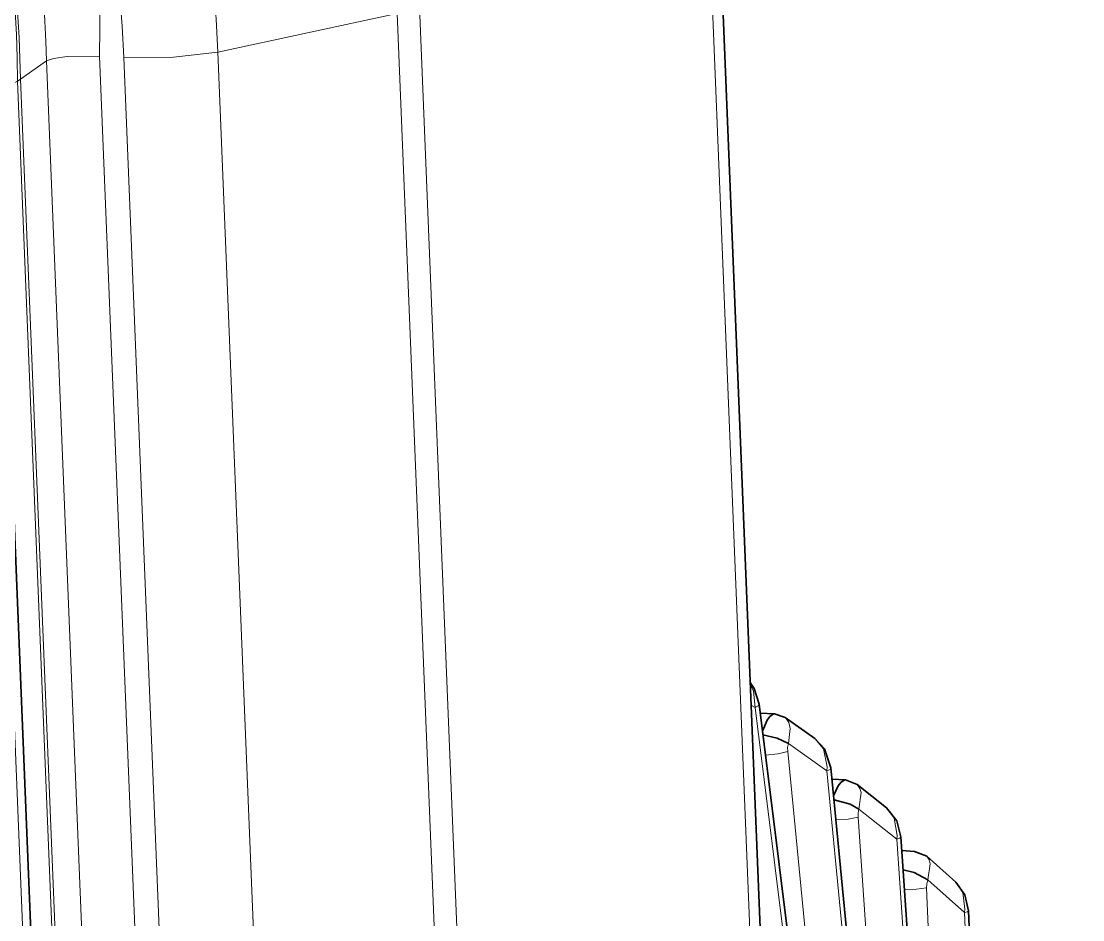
# Model space of a CAD drawing. Header units: millimetres. Extents: x 0 to 174, y 0 to 33.
# Drawn here: x 28.202 to 28.823, y 26.877 to 27.403 of the extents above; entities that cross this region are included whole.
import ezdxf

# ---------------------------------------------------------------- set-up
doc = ezdxf.new("R2010")
doc.units = ezdxf.units.MM
doc.layers.add('PDF_Geomertry', color=7, linetype='Continuous', true_color=0x405f80)

# ---------------------------------------------------------------- blocks, each defined once
blk = doc.blocks.new('SYM_BSB04473_001')
at = {"layer": 'PDF_Geomertry', "color": 7, "lineweight": 35}
for points in [[(0.60965, -1.90187), (0.6091, -1.89896), (0.60951, -1.89535), (0.61021, -1.89396), (0.61049, -1.89354), (0.61104, -1.89312), (0.65173, -1.85785), (0.68951, -1.81785, 0.187054), (0.8516, -1.29896), (0.68229, 2.87341, 0.271753), (0.2559, 3.58799, 0.095127), (0.06604, 3.63785), (-0.08452, 3.64688), (-0.11174, 3.64771), (-0.13896, 3.64702), (-0.1659, 3.64465), (-0.19243, 3.64076), (-0.2091, 3.63757), (-0.21382, 3.63646)], [(0.80146, 3.51299, -0.277426), (1.10354, 3.01535), (1.27285, -1.15715), (1.27313, -1.20271), (1.26868, -1.25923), (1.25896, -1.31479), (1.24521, -1.36479), (1.22799, -1.41021)]]:
    blk.add_lwpolyline(points, format="xyb", dxfattribs=at)
at = {"layer": 'PDF_Geomertry', "color": 7, "lineweight": 13}
for points in [[(0.70563, -1.79896, 0.187268), (0.86382, -1.29257), (0.86479, -1.29187), (0.86576, -1.29132), (0.69632, 2.88104), (0.69549, 2.88049), (0.69452, 2.87993, 0.2722), (0.2784, 3.57729)], [(0.7559, -1.7309, 0.153248), (0.86576, -1.29132), (0.88076, -1.28062), (0.71146, 2.89174), (0.69632, 2.88104, 0.236094), (0.35215, 3.5359)], [(0.77618, -1.69924, 0.153429), (0.88076, -1.28062), (0.88493, -1.27937), (0.89299, -1.27826), (0.91188, -1.27784), (0.74257, 2.89452), (0.72368, 2.89424), (0.71563, 2.89313), (0.71146, 2.89174, 0.236284), (0.38368, 3.51521)], [(1.10354, 3.01535), (1.10326, 3.01382), (1.10215, 3.01243), (1.09771, 3.00938), (1.26701, -1.16312), (1.0991, -1.2491, -0.191951), (0.92771, -1.78507)], [(0.6391, -1.9441, 0.29997), (0.98118, -1.27548), (1.08604, -1.25298), (0.91674, 2.91938), (0.81188, 2.89688)], [(0.92604, -1.27868), (0.95521, -1.27854), (0.98118, -1.27548), (0.81188, 2.89688), (0.7859, 2.89396), (0.75674, 2.89368), (0.92604, -1.27868, -0.28073), (0.62646, -1.89993)], [(0.61021, -1.89382), (0.60146, -1.89785, 0.242631), (0.84688, -1.30007), (0.8516, -1.29896), (0.86382, -1.29257), (0.69452, 2.87993), (0.68229, 2.87341), (0.67757, 2.87243)]]:
    blk.add_lwpolyline(points, format="xyb", dxfattribs=at)
for points in [[(1.08604, -1.25298), (1.09382, -1.25104), (1.0991, -1.2491), (0.92979, 2.9234), (0.92451, 2.92132), (0.91674, 2.91938)], [(0.81146, -1.29979), (0.81146, -1.29993), (0.8116, -1.30007), (0.81174, -1.30021), (0.81215, -1.30048), (0.8166, -1.30132), (0.83896, -1.30118), (0.84688, -1.30007), (0.67757, 2.87243), (0.66965, 2.87132), (0.64729, 2.87104), (0.64285, 2.87188), (0.64243, 2.87229), (0.64215, 2.87243), (0.64215, 2.87243), (0.64215, 2.87257)], [(1.25688, 2.20132), (1.24882, 2.39368), (1.22729, 2.41285), (1.22868, 2.42229), (1.22813, 2.42452), (1.22674, 2.4266), (1.22813, 2.42452), (1.22868, 2.42229), (1.22729, 2.41285), (1.22674, 2.41049), (1.2266, 2.40813), (1.23437, 2.22549), (1.2266, 2.40813), (1.22076, 2.40743), (1.21354, 2.40702), (1.22076, 2.40743), (1.2266, 2.40813), (1.22674, 2.41049), (1.22729, 2.41285), (1.24882, 2.39368), (1.25688, 2.20132)]]:
    blk.add_lwpolyline(points, dxfattribs=at)
at = {"layer": 'PDF_Geomertry', "color": 7, "lineweight": 35}
for points in [[(1.20271, 2.23271, -0.054804), (1.22438, 2.15049, 0.054804), (1.20271, 2.23271), (1.19313, 2.25493), (1.18243, 2.27577), (1.1709, 2.29493), (1.15826, 2.31285), (1.15757, 2.31382), (1.15465, 2.31868), (1.15201, 2.32813), (1.12854, 2.51549), (1.12562, 2.52466), (1.12326, 2.52827), (1.12562, 2.52466), (1.12854, 2.51549), (1.15201, 2.32813), (1.15465, 2.31868), (1.15757, 2.31382), (1.15826, 2.31285), (1.1709, 2.29493), (1.18243, 2.27577), (1.19313, 2.25493)], [(1.26368, 2.18785), (1.26521, 2.18549), (1.27618, 2.16743), (1.28604, 2.14813), (1.29479, 2.12701), (1.30243, 2.10451, -0.059762), (1.31771, 2.01827), (1.31799, 2.01118), (1.31771, 2.01827, 0.059762), (1.30243, 2.10451), (1.29479, 2.12701), (1.28604, 2.14813), (1.27618, 2.16743), (1.26521, 2.18549), (1.26368, 2.18785), (1.26118, 2.19285), (1.25924, 2.20229), (1.25118, 2.39465), (1.25924, 2.20229), (1.26118, 2.19285)]]:
    blk.add_lwpolyline(points, format="xyb", close=True, dxfattribs=at)
at = {"layer": 'PDF_Geomertry', "color": 7, "lineweight": 13}
for points in [[(1.12854, 2.51549), (1.12854, 2.51507), (1.12799, 2.51452), (1.12632, 2.51354), (1.12521, 2.52313), (1.1234, 2.52743), (1.12521, 2.52313), (1.12632, 2.51354), (1.12799, 2.51452)], [(1.12632, 2.51354), (1.12382, 2.51507), (1.12632, 2.51354), (1.14965, 2.32604), (1.13104, 2.33757), (1.14965, 2.32604)], [(1.14396, 2.50771), (1.1459, 2.50493), (1.14674, 2.50132), (1.14577, 2.49257), (1.16826, 2.4766), (1.1866, 2.28715), (1.16674, 2.30118), (1.1866, 2.28715), (1.16826, 2.4766), (1.14577, 2.49257), (1.14521, 2.49021), (1.14535, 2.48785), (1.16285, 2.30674), (1.14535, 2.48785), (1.13951, 2.48646), (1.13229, 2.48577), (1.13951, 2.48646), (1.14535, 2.48785), (1.14521, 2.49021), (1.14577, 2.49257), (1.14674, 2.50132), (1.1459, 2.50493)], [(1.16826, 2.4766), (1.1684, 2.47896), (1.16618, 2.48952), (1.16118, 2.49549), (1.16618, 2.48952), (1.1684, 2.47896), (1.16826, 2.4766), (1.17007, 2.47743), (1.17049, 2.47785), (1.17063, 2.47827), (1.17049, 2.47785), (1.17007, 2.47743)], [(1.1859, 2.46868), (1.18757, 2.46632), (1.18826, 2.46396), (1.18701, 2.45424), (1.2091, 2.4366), (1.22229, 2.24549), (1.20396, 2.26021), (1.22229, 2.24549), (1.2091, 2.4366), (1.18701, 2.45424), (1.1866, 2.45188), (1.18646, 2.44952), (1.1991, 2.26743), (1.18646, 2.44952), (1.18063, 2.44841), (1.17354, 2.44799), (1.18063, 2.44841), (1.18646, 2.44952), (1.1866, 2.45188), (1.18701, 2.45424), (1.18826, 2.46396), (1.18757, 2.46632)], [(1.2091, 2.4366), (1.20937, 2.43882), (1.20757, 2.44896), (1.20312, 2.45493), (1.20757, 2.44896), (1.20937, 2.43882), (1.2091, 2.4366), (1.2109, 2.43729), (1.21132, 2.43771), (1.21146, 2.43799), (1.21132, 2.43771), (1.2109, 2.43729)], [(1.24882, 2.39368), (1.24896, 2.39577), (1.24771, 2.40549), (1.24368, 2.41146), (1.24771, 2.40549), (1.24896, 2.39577), (1.24882, 2.39368), (1.25049, 2.3941), (1.25104, 2.39438), (1.25118, 2.39465), (1.25049, 2.3941)]]:
    blk.add_lwpolyline(points, close=True, dxfattribs=at)
at = {"layer": 'PDF_Geomertry', "color": 7, "lineweight": 35}
for points in [[(1.13757, 2.50993), (1.12924, 2.51035), (1.13757, 2.50993), (1.14382, 2.50785), (1.13757, 2.50993), (1.13674, 2.50979), (1.13493, 2.5084), (1.13326, 2.50618), (1.13049, 2.49979)], [(1.18896, 2.28882), (1.17063, 2.47827), (1.16688, 2.48938), (1.16118, 2.49549), (1.14382, 2.50771), (1.16118, 2.49549), (1.16688, 2.48938), (1.17063, 2.47827), (1.18896, 2.28882)]]:
    blk.add_lwpolyline(points, dxfattribs=at)
for points in [[(1.13076, 2.49757), (1.1391, 2.49563), (1.14577, 2.49257), (1.1391, 2.49563)], [(1.17118, 2.47174), (1.1791, 2.47132), (1.17827, 2.47118), (1.17646, 2.46979), (1.17493, 2.46785), (1.17215, 2.46202), (1.17493, 2.46785), (1.17646, 2.46979), (1.17827, 2.47118), (1.1791, 2.47132), (1.1859, 2.46868), (1.20312, 2.45493), (1.1859, 2.46868), (1.1791, 2.47132)], [(1.17243, 2.45965), (1.18187, 2.45715), (1.18701, 2.45424), (1.18187, 2.45715)], [(1.20312, 2.45507), (1.20312, 2.45493), (1.2091, 2.44729), (1.21146, 2.43799), (1.22465, 2.24688), (1.21146, 2.43799), (1.2091, 2.44729), (1.20312, 2.45493)], [(1.24368, 2.41146), (1.24896, 2.4041), (1.25104, 2.39465), (1.24896, 2.4041), (1.24368, 2.41146), (1.22674, 2.4266), (1.21952, 2.42952), (1.21202, 2.42993), (1.21952, 2.42952), (1.22674, 2.4266)], [(1.21285, 2.41868), (1.21938, 2.41715), (1.22729, 2.41285), (1.21938, 2.41715)]]:
    blk.add_lwpolyline(points, close=True, dxfattribs=at)
at = {"layer": 'PDF_Geomertry', "color": 7, "lineweight": 13}
blk.add_arc((0.02167, 2.91398), 0.72116, 358.45368, 77.68508, dxfattribs=at)
for centre, major_axis, ratio, start_param, end_param in [((0.20837, 2.93156), (-0.15625, 0.74091), 0.78785, 4.501552, 6.069877), ((0.18428, 2.92665), (-0.14811, 0.70227), 0.788461, 4.50129, 6.069404)]:
    blk.add_ellipse(centre, major_axis=major_axis, ratio=ratio, start_param=start_param, end_param=end_param, dxfattribs=at)

msp = doc.modelspace()

# ---------------------------------------------------------------- block references
msp.add_blockref('SYM_BSB04473_001', (27.50493, 24.48771))

doc.saveas('drawing.dxf')
